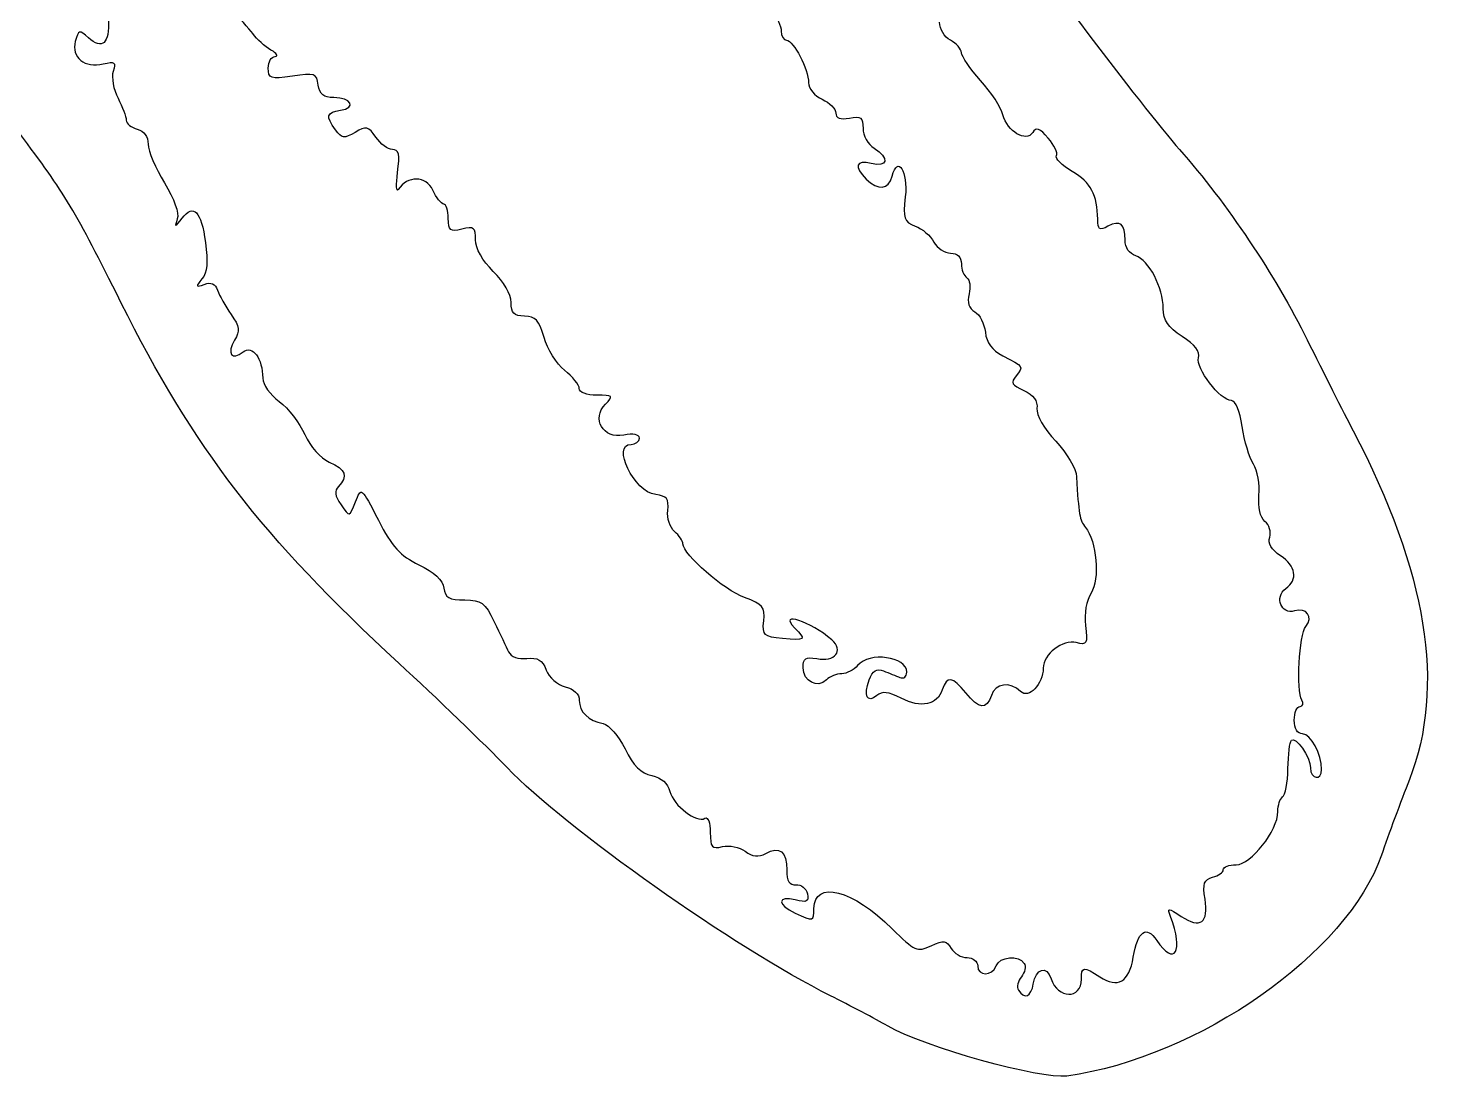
# Model space of a CAD drawing. Extents: x 129 to 1460, y 161 to 617.
# Drawn here: x 1371.13 to 1379.88, y 549.96 to 556.45 of the extents above; entities that cross this region are included whole.
import ezdxf

# ---------------------------------------------------------------- set-up
doc = ezdxf.new("R2010")
doc.units = 0
doc.layers.add('Layer_1', color=7, linetype='CONTINUOUS')

msp = doc.modelspace()

# ---------------------------------------------------------------- linework, layer by layer
at = {"layer": 'Layer_1', "color": 5}
for points in [[(1377.078352, 557.150812), (1377.191315, 557.030376), (1377.454164, 556.70444), (1377.66246, 556.42651)], [(1372.514017, 556.416648), (1372.489357, 556.451142), (1372.430375, 556.515345), (1372.382946, 556.559324)], [(1375.718645, 556.552068), (1375.750247, 556.517146), (1375.776104, 556.463239), (1375.776104, 556.432274)], [(1371.499825, 556.390867), (1371.442804, 556.44247), (1371.437517, 556.441047), (1371.418252, 556.368901)], [(1371.622525, 556.502048), (1371.630723, 556.355886), (1371.584629, 556.31412), (1371.499825, 556.390867)], [(1375.776104, 556.432274), (1375.776104, 556.401307), (1375.790875, 556.375971), (1375.808928, 556.375971)], [(1376.820448, 556.375972), (1376.783391, 556.395805), (1376.753071, 556.445803), (1376.753071, 556.487079)], [(1377.66246, 556.42651), (1377.870756, 556.14858), (1378.128115, 555.822643), (1378.234368, 555.702207)], [(1371.418252, 556.368901), (1371.392032, 556.270707), (1371.478132, 556.201348), (1371.59106, 556.229691)], [(1372.62623, 556.315443), (1372.589173, 556.336613), (1372.538676, 556.382155), (1372.514017, 556.416648)], [(1375.808928, 556.375971), (1375.851452, 556.375971), (1375.944547, 556.195829), (1375.944547, 556.113544)], [(1376.888607, 556.298987), (1376.88818, 556.321497), (1376.857506, 556.35614), (1376.820448, 556.375972)], [(1372.609386, 556.203703), (1372.609386, 556.242864), (1372.628336, 556.275365), (1372.651496, 556.275929)], [(1372.651496, 556.275929), (1372.674657, 556.27649), (1372.663287, 556.294274), (1372.62623, 556.315443)], [(1377.006923, 556.127553), (1376.942279, 556.199334), (1376.889037, 556.276479), (1376.888607, 556.298987)], [(1371.59106, 556.229691), (1371.66185, 556.247458), (1371.670548, 556.24091), (1371.652341, 556.183537)], [(1371.652341, 556.183537), (1371.64067, 556.146764), (1371.654059, 556.072691), (1371.682095, 556.018929)], [(1372.75842, 556.154849), (1372.622126, 556.134411), (1372.609386, 556.138586), (1372.609386, 556.203703)], [(1372.918441, 556.09972), (1372.908289, 556.171278), (1372.896066, 556.175491), (1372.75842, 556.154849)], [(1373.013648, 556.022241), (1372.951409, 556.022241), (1372.926558, 556.042464), (1372.918441, 556.09972)], [(1375.944547, 556.113544), (1375.944547, 556.07835), (1375.982195, 556.032747), (1376.028768, 556.011527)], [(1377.14477, 555.916112), (1377.133598, 555.960626), (1377.071567, 556.055775), (1377.006923, 556.127553)], [(1371.682095, 556.018929), (1371.710132, 555.965168), (1371.733164, 555.904), (1371.733278, 555.883001)], [(1373.055758, 555.944098), (1373.155919, 555.958324), (1373.121473, 556.022241), (1373.013648, 556.022241)], [(1376.028768, 556.011527), (1376.07509, 555.990422), (1376.112989, 555.952191), (1376.112989, 555.92657)], [(1373.024543, 555.822548), (1372.962301, 555.907669), (1372.968473, 555.931702), (1373.055758, 555.944098)], [(1376.112989, 555.92657), (1376.112989, 555.895047), (1376.140218, 555.885192), (1376.19721, 555.896087)], [(1376.19721, 555.896087), (1376.267933, 555.909607), (1376.281432, 555.899354), (1376.281432, 555.832141)], [(1377.328163, 555.807131), (1377.288596, 555.743109), (1377.170591, 555.813229), (1377.14477, 555.916112)], [(1371.733278, 555.883001), (1371.733379, 555.862001), (1371.763806, 555.83689), (1371.800863, 555.827199)], [(1371.800863, 555.827199), (1371.842865, 555.816217), (1371.86824, 555.781248), (1371.86824, 555.734353)], [(1373.145671, 555.807687), (1373.078386, 555.767154), (1373.063733, 555.768952), (1373.024543, 555.822548)], [(1373.273639, 555.777999), (1373.227352, 555.846226), (1373.214569, 555.849192), (1373.145671, 555.807687)], [(1376.281432, 555.832141), (1376.281432, 555.788117), (1376.311751, 555.733162), (1376.348809, 555.710019)], [(1377.424245, 555.772572), (1377.371305, 555.833614), (1377.349399, 555.841492), (1377.328163, 555.807131)], [(1371.700038, 554.758929), (1371.418615, 555.323821), (1371.355052, 555.429704), (1371.073103, 555.803273)], [(1371.86824, 555.734353), (1371.86824, 555.692979), (1371.913373, 555.585776), (1371.968534, 555.496127)], [(1373.375921, 555.7022), (1373.347949, 555.7022), (1373.301921, 555.73631), (1373.273639, 555.777999)], [(1377.474703, 555.664193), (1377.484667, 555.680314), (1377.461961, 555.729086), (1377.424245, 555.772572)], [(1373.407812, 555.560775), (1373.422838, 555.672807), (1373.416212, 555.7022), (1373.375921, 555.7022)], [(1376.331964, 555.61497), (1376.236231, 555.638997), (1376.222621, 555.597382), (1376.300682, 555.519321)], [(1376.348809, 555.710019), (1376.445175, 555.649838), (1376.434438, 555.589251), (1376.331964, 555.61497)], [(1376.460522, 555.537149), (1376.495298, 555.670132), (1376.55983, 555.568582), (1376.54186, 555.409151)], [(1377.572851, 555.566282), (1377.508906, 555.604011), (1377.464739, 555.648071), (1377.474703, 555.664193)], [(1378.234368, 555.702207), (1378.527368, 555.370098), (1378.82639, 554.92471), (1379.023268, 554.527157)], [(1373.411799, 555.455169), (1373.399172, 555.435468), (1373.397379, 555.482992), (1373.407812, 555.560775)], [(1377.729578, 555.27149), (1377.728679, 555.421473), (1377.687728, 555.498503), (1377.572851, 555.566282)], [(1371.968534, 555.496127), (1372.029384, 555.397233), (1372.060725, 555.309646), (1372.048223, 555.273426)], [(1373.625175, 555.451722), (1373.584866, 555.54019), (1373.4675, 555.542087), (1373.411799, 555.455169)], [(1376.300682, 555.519321), (1376.374024, 555.445979), (1376.438563, 555.453177), (1376.460522, 555.537149)], [(1373.692825, 555.365317), (1373.677271, 555.365317), (1373.646829, 555.404199), (1373.625175, 555.451722)], [(1376.54186, 555.409151), (1376.526853, 555.276011), (1376.533583, 555.256375), (1376.603302, 555.229867)], [(1372.077572, 555.277828), (1372.14938, 555.369971), (1372.195443, 555.322373), (1372.222111, 555.128471)], [(1373.721106, 555.277443), (1373.721106, 555.325774), (1373.70838, 555.365317), (1373.692825, 555.365317)], [(1372.048223, 555.273426), (1372.030149, 555.221059), (1372.033755, 555.221599), (1372.077572, 555.277828)], [(1373.805327, 555.210708), (1373.731613, 555.192207), (1373.721106, 555.200534), (1373.721106, 555.277443)], [(1373.889548, 555.144392), (1373.889548, 555.220855), (1373.878959, 555.229189), (1373.805327, 555.210708)], [(1376.603302, 555.229867), (1376.646364, 555.213495), (1376.698212, 555.169054), (1376.718519, 555.13111)], [(1377.792985, 555.228193), (1377.740085, 555.199882), (1377.729964, 555.206793), (1377.729578, 555.27149)], [(1377.89848, 555.142998), (1377.89848, 555.244894), (1377.86887, 555.268806), (1377.792985, 555.228193)], [(1372.222111, 555.128471), (1372.238784, 555.007244), (1372.232498, 554.943188), (1372.200001, 554.903225)], [(1373.998926, 554.950042), (1373.931089, 555.01634), (1373.889548, 555.090152), (1373.889548, 555.144392)], [(1376.718519, 555.13111), (1376.738826, 555.093165), (1376.785227, 555.06212), (1376.821633, 555.06212)], [(1377.964271, 555.04578), (1377.924509, 555.058401), (1377.89848, 555.096862), (1377.89848, 555.142998)], [(1376.821633, 555.06212), (1376.864695, 555.06212), (1376.887825, 555.039271), (1376.887825, 554.996732)], [(1378.134299, 554.720371), (1378.134299, 554.84931), (1378.045036, 555.020146), (1377.964271, 555.04578)], [(1374.108414, 554.758924), (1374.108346, 554.809415), (1374.064498, 554.885956), (1373.998926, 554.950042)], [(1376.887825, 554.996732), (1376.887825, 554.960768), (1376.90304, 554.921939), (1376.921637, 554.910446)], [(1372.200001, 554.903225), (1372.160429, 554.85456), (1372.162334, 554.850285), (1372.214822, 554.869965)], [(1372.214822, 554.869965), (1372.255454, 554.8852), (1372.281901, 554.873548), (1372.296103, 554.834161)], [(1376.921637, 554.910446), (1376.940233, 554.898952), (1376.946538, 554.854045), (1376.935647, 554.810652)], [(1372.296103, 554.834161), (1372.307682, 554.802049), (1372.345558, 554.734761), (1372.380274, 554.684635)], [(1376.935647, 554.810652), (1376.922263, 554.757327), (1376.933673, 554.721778), (1376.970853, 554.700972)], [(1373.415825, 552.533333), (1372.574611, 553.306771), (1372.147447, 553.860858), (1371.700038, 554.758929)], [(1372.380274, 554.684635), (1372.432948, 554.608575), (1372.436432, 554.58235), (1372.401332, 554.526146)], [(1374.191853, 554.674033), (1374.125635, 554.674595), (1374.108501, 554.691998), (1374.108414, 554.758924)], [(1374.311789, 554.542892), (1374.28201, 554.649031), (1374.259642, 554.673489), (1374.191853, 554.674033)], [(1376.970853, 554.700972), (1377.001107, 554.684041), (1377.030429, 554.627339), (1377.036012, 554.574968)], [(1378.251458, 554.548682), (1378.163119, 554.606069), (1378.134299, 554.648302), (1378.134299, 554.720371)], [(1372.401332, 554.526146), (1372.350647, 554.444985), (1372.386173, 554.396298), (1372.454625, 554.453109)], [(1372.454625, 554.453109), (1372.510839, 554.499763), (1372.575698, 554.412661), (1372.575698, 554.290516)], [(1374.439013, 554.340166), (1374.389174, 554.379906), (1374.331923, 554.471133), (1374.311789, 554.542892)], [(1377.036012, 554.574968), (1377.042983, 554.509588), (1377.076781, 554.464034), (1377.143859, 554.429604)], [(1378.351471, 554.417454), (1378.36286, 554.45407), (1378.329286, 554.498122), (1378.251458, 554.548682)], [(1379.023268, 554.527157), (1379.120716, 554.33038), (1379.248109, 554.078422), (1379.306362, 553.96725)], [(1377.143859, 554.429604), (1377.274664, 554.362466), (1377.27398, 554.363496), (1377.226082, 554.305783)], [(1378.554575, 554.152532), (1378.487442, 554.152532), (1378.332094, 554.355161), (1378.351471, 554.417454)], [(1374.52963, 554.227064), (1374.52963, 554.249529), (1374.488852, 554.300424), (1374.439013, 554.340166)], [(1372.575698, 554.290516), (1372.575698, 554.252794), (1372.621416, 554.188131), (1372.677295, 554.146818)], [(1377.226082, 554.305783), (1377.191181, 554.26373), (1377.199106, 554.248469), (1377.273421, 554.214609)], [(1374.637914, 554.186219), (1374.575535, 554.186219), (1374.52963, 554.203535), (1374.52963, 554.227064)], [(1374.691202, 554.131224), (1374.742072, 554.182092), (1374.738073, 554.186219), (1374.637914, 554.186219)], [(1377.273421, 554.214609), (1377.333607, 554.187185), (1377.360131, 554.151254), (1377.354861, 554.104281)], [(1378.621583, 553.992512), (1378.607503, 554.089229), (1378.580995, 554.152532), (1378.554575, 554.152532)], [(1372.677295, 554.146818), (1372.733173, 554.105506), (1372.804321, 554.014068), (1372.835402, 553.943622)], [(1374.803742, 553.93953), (1374.677311, 553.914244), (1374.602187, 554.042208), (1374.691202, 554.131224)], [(1377.354861, 554.104281), (1377.350219, 554.062913), (1377.397454, 553.98064), (1377.471164, 553.901707)], [(1378.690663, 553.761115), (1378.665481, 553.800373), (1378.634395, 553.9045), (1378.621583, 553.992512)], [(1372.835402, 553.943622), (1372.868946, 553.867592), (1372.930341, 553.798528), (1372.986469, 553.773683)], [(1374.900203, 553.920922), (1374.900203, 553.944664), (1374.864169, 553.951615), (1374.803742, 553.93953)], [(1374.849671, 553.883023), (1374.877464, 553.883023), (1374.900203, 553.900078), (1374.900203, 553.920922)], [(1377.471164, 553.901707), (1377.540804, 553.82713), (1377.59719, 553.731017), (1377.599627, 553.682731)], [(1379.306362, 553.96725), (1379.763588, 553.094671), (1379.877442, 552.388324), (1379.653286, 551.814946)], [(1375.001055, 553.57285), (1374.868708, 553.588317), (1374.724873, 553.883023), (1374.849671, 553.883023)], [(1372.986469, 553.773683), (1373.087221, 553.729086), (1373.104296, 553.683955), (1373.043438, 553.623098)], [(1378.725195, 553.568653), (1378.731384, 553.635252), (1378.715845, 553.721859), (1378.690663, 553.761115)], [(1377.599627, 553.682731), (1377.611225, 553.452967), (1377.617923, 553.414756), (1377.654279, 553.37095)], [(1373.043438, 553.623098), (1373.015781, 553.595441), (1373.019886, 553.565474), (1373.058976, 553.509666)], [(1373.147652, 553.527325), (1373.183202, 553.620831), (1373.183202, 553.620831), (1373.289139, 553.415423)], [(1375.075381, 553.475864), (1375.083643, 553.547064), (1375.070062, 553.564786), (1375.001055, 553.57285)], [(1378.761766, 553.407875), (1378.731982, 553.432593), (1378.718186, 553.493245), (1378.725195, 553.568653)], [(1373.058976, 553.509666), (1373.1121, 553.433819), (1373.1121, 553.433819), (1373.147652, 553.527325)], [(1375.117492, 553.345407), (1375.088445, 553.369514), (1375.069758, 553.427406), (1375.075381, 553.475864)], [(1373.289139, 553.415423), (1373.374122, 553.250645), (1373.423576, 553.196219), (1373.539166, 553.140263)], [(1377.654279, 553.37095), (1377.723367, 553.287705), (1377.743766, 553.050037), (1377.689075, 552.96554)], [(1378.791124, 553.310003), (1378.80128, 553.342003), (1378.788069, 553.386046), (1378.761766, 553.407875)], [(1375.169711, 553.268541), (1375.169711, 553.286981), (1375.146213, 553.32157), (1375.117492, 553.345407)], [(1378.857741, 553.196072), (1378.801992, 553.2326), (1378.779025, 553.27188), (1378.791124, 553.310003)], [(1375.549898, 552.937496), (1375.423585, 552.982897), (1375.169711, 553.203956), (1375.169711, 553.268541)], [(1378.890457, 552.993104), (1378.967677, 553.04957), (1378.954256, 553.132833), (1378.857741, 553.196072)], [(1373.539166, 553.140263), (1373.63384, 553.094431), (1373.686858, 553.045201), (1373.693759, 552.996709)], [(1373.693759, 552.996709), (1373.702282, 552.93685), (1373.726502, 552.922908), (1373.821984, 552.922908)], [(1375.667808, 552.794349), (1375.676239, 552.879698), (1375.661744, 552.897295), (1375.549898, 552.937496)], [(1377.689075, 552.96554), (1377.659062, 552.91917), (1377.645526, 552.840516), (1377.654588, 552.76514)], [(1378.943978, 552.855892), (1378.862499, 552.830031), (1378.819211, 552.941008), (1378.890457, 552.993104)], [(1373.821984, 552.922908), (1373.926099, 552.922908), (1373.947174, 552.907332), (1374.004315, 552.788154)], [(1376.087604, 552.677638), (1375.958756, 552.790022), (1375.753427, 552.856545), (1375.857919, 552.752052)], [(1379.014162, 552.759233), (1379.062789, 552.817824), (1379.018073, 552.879408), (1378.943978, 552.855892)], [(1374.004315, 552.788154), (1374.03985, 552.714039), (1374.079882, 552.63066), (1374.093275, 552.602867)], [(1375.784526, 552.685248), (1375.667726, 552.696151), (1375.65892, 552.704379), (1375.667808, 552.794349)], [(1375.857919, 552.752052), (1375.932555, 552.677416), (1375.926594, 552.67199), (1375.784526, 552.685248)], [(1377.654588, 552.76514), (1377.668185, 552.652034), (1377.663148, 552.642729), (1377.597597, 552.659871)], [(1378.990308, 552.304597), (1378.954863, 552.361948), (1378.973113, 552.709772), (1379.014162, 552.759233)], [(1375.994866, 552.560967), (1376.108733, 552.5392), (1376.165068, 552.610074), (1376.087604, 552.677638)], [(1377.597597, 552.659871), (1377.514699, 552.68155), (1377.393152, 552.588293), (1377.393152, 552.503012)], [(1374.093275, 552.602867), (1374.107897, 552.572526), (1374.152958, 552.55623), (1374.206049, 552.562084)], [(1375.910858, 552.504665), (1375.910858, 552.563636), (1375.926404, 552.574054), (1375.994866, 552.560967)], [(1376.55094, 552.477742), (1376.55094, 552.574289), (1376.319803, 552.605465), (1376.247743, 552.518639)], [(1374.083656, 551.889049), (1373.946811, 552.031511), (1373.646287, 552.321439), (1373.415825, 552.533333)], [(1374.206049, 552.562084), (1374.273329, 552.569506), (1374.301859, 552.552404), (1374.325372, 552.490553)], [(1374.325372, 552.490553), (1374.34255, 552.445374), (1374.394773, 552.399612), (1374.442953, 552.387519)], [(1376.054614, 552.429945), (1375.999182, 552.374513), (1375.910858, 552.420422), (1375.910858, 552.504665)], [(1376.247743, 552.518639), (1376.224677, 552.490846), (1376.180373, 552.468106), (1376.149291, 552.468106)], [(1376.319292, 552.429517), (1376.341123, 552.487332), (1376.365167, 552.502439), (1376.40798, 552.48524)], [(1377.393152, 552.503012), (1377.393152, 552.403672), (1377.303022, 552.310196), (1377.253928, 552.358619)], [(1376.149291, 552.468106), (1376.118208, 552.468106), (1376.075603, 552.450934), (1376.054614, 552.429945)], [(1376.366232, 552.333833), (1376.305862, 552.28373), (1376.282346, 552.331666), (1376.319292, 552.429517)], [(1376.40798, 552.48524), (1376.440286, 552.472261), (1376.485668, 552.453895), (1376.508829, 552.444427)], [(1376.508829, 552.444427), (1376.53199, 552.43496), (1376.55094, 552.449951), (1376.55094, 552.477742)], [(1376.915494, 552.350196), (1376.835804, 552.451507), (1376.798249, 552.456314), (1376.770462, 552.368764)], [(1377.253928, 552.358619), (1377.189552, 552.422115), (1377.097187, 552.409209), (1377.073111, 552.333352)], [(1374.442953, 552.387519), (1374.497168, 552.373911), (1374.529631, 552.342314), (1374.529631, 552.303154)], [(1376.516515, 552.316889), (1376.438092, 552.357443), (1376.399873, 552.361752), (1376.366232, 552.333833)], [(1376.770462, 552.368764), (1376.740648, 552.274827), (1376.638287, 552.253918), (1376.516515, 552.316889)], [(1377.073111, 552.333352), (1377.044504, 552.243218), (1376.995527, 552.248452), (1376.915494, 552.350196)], [(1374.529631, 552.303154), (1374.529631, 552.231607), (1374.585254, 552.177622), (1374.677005, 552.160119)], [(1378.942823, 552.181755), (1378.942823, 552.228077), (1378.958878, 552.265976), (1378.9785, 552.265976)], [(1378.9785, 552.265976), (1378.998122, 552.265976), (1379.003436, 552.283356), (1378.990308, 552.304597)], [(1374.677005, 552.160119), (1374.711739, 552.153494), (1374.772378, 552.083148), (1374.811759, 552.003796)], [(1378.99419, 552.097534), (1378.961858, 552.097534), (1378.942823, 552.128743), (1378.942823, 552.181755)], [(1378.903709, 551.88237), (1378.905441, 551.968573), (1378.915105, 552.047353), (1378.925187, 552.057436)], [(1378.925187, 552.057436), (1378.952324, 552.084572), (1379.041577, 551.955235), (1379.042818, 551.886977)], [(1379.111266, 551.876366), (1379.111266, 551.971615), (1379.04461, 552.097534), (1378.99419, 552.097534)], [(1374.811759, 552.003796), (1374.863117, 551.900309), (1374.909675, 551.853854), (1374.97644, 551.839477)], [(1376.079301, 550.481483), (1375.491381, 550.775075), (1374.444309, 551.513594), (1374.083656, 551.889049)], [(1378.871161, 551.707465), (1378.887332, 551.717459), (1378.901979, 551.796167), (1378.903709, 551.88237)], [(1379.042818, 551.886977), (1379.044094, 551.816766), (1379.111266, 551.806349), (1379.111266, 551.876366)], [(1374.97644, 551.839477), (1375.036479, 551.826549), (1375.076483, 551.791693), (1375.089135, 551.741285)], [(1379.653286, 551.814946), (1379.601772, 551.683178), (1379.52411, 551.472896), (1379.480702, 551.347654)], [(1375.089135, 551.741285), (1375.110972, 551.654279), (1375.254556, 551.544522), (1375.305418, 551.575956)], [(1378.841758, 551.617292), (1378.841758, 551.656892), (1378.854989, 551.69747), (1378.871161, 551.707465)], [(1378.584513, 551.289007), (1378.676164, 551.289007), (1378.841758, 551.50033), (1378.841758, 551.617292)], [(1375.305418, 551.575956), (1375.323976, 551.587426), (1375.338155, 551.549973), (1375.338155, 551.489482)], [(1375.338155, 551.489482), (1375.338155, 551.395798), (1375.347404, 551.385036), (1375.413954, 551.401293)], [(1375.413954, 551.401293), (1375.455643, 551.411478), (1375.518377, 551.398541), (1375.553361, 551.372561)], [(1375.553361, 551.372561), (1375.599285, 551.338451), (1375.634603, 551.334751), (1375.68039, 551.359256)], [(1375.68039, 551.359256), (1375.766507, 551.405344), (1375.809793, 551.371167), (1375.809793, 551.257082)], [(1379.480702, 551.347654), (1379.27129, 550.743444), (1378.351177, 550.098153), (1377.539378, 549.986171)], [(1378.504873, 551.259247), (1378.504873, 551.275616), (1378.540711, 551.289007), (1378.584513, 551.289007)], [(1375.809793, 551.257082), (1375.809793, 551.187737), (1375.825514, 551.163024), (1375.867458, 551.166427)], [(1375.978236, 551.018867), (1375.978236, 551.197814), (1376.220155, 551.13575), (1376.460856, 550.89505)], [(1378.392217, 551.077881), (1378.376485, 551.174823), (1378.384573, 551.198039), (1378.439037, 551.212281)], [(1378.439037, 551.212281), (1378.475247, 551.221736), (1378.504873, 551.24288), (1378.504873, 551.259247)], [(1375.863052, 551.072367), (1375.750958, 551.1005), (1375.750138, 551.042154), (1375.861913, 550.991227)], [(1375.93756, 551.110825), (1375.947795, 551.061225), (1375.934592, 551.054411), (1375.863052, 551.072367)], [(1375.867458, 551.166427), (1375.899173, 551.168998), (1375.930719, 551.14398), (1375.93756, 551.110825)], [(1375.861913, 550.991227), (1375.974535, 550.939912), (1375.978236, 550.940791), (1375.978236, 551.018867)], [(1378.179763, 550.970041), (1378.158798, 551.024673), (1378.162459, 551.024686), (1378.245515, 550.970265)], [(1378.245515, 550.970265), (1378.363262, 550.893114), (1378.415931, 550.93175), (1378.392217, 551.077881)], [(1377.949429, 550.718776), (1377.976885, 550.881287), (1378.029922, 550.91958), (1378.093963, 550.82313)], [(1378.093963, 550.82313), (1378.204643, 550.656437), (1378.262252, 550.755078), (1378.179763, 550.970041)], [(1376.460856, 550.89505), (1376.600206, 550.755699), (1376.614154, 550.749547), (1376.701011, 550.789122)], [(1376.701011, 550.789122), (1376.780405, 550.825296), (1376.797692, 550.823155), (1376.825355, 550.773724)], [(1376.825355, 550.773724), (1376.843026, 550.742147), (1376.887051, 550.716311), (1376.923188, 550.716311)], [(1376.923188, 550.716311), (1376.959324, 550.716311), (1376.988891, 550.693572), (1376.988891, 550.665779)], [(1376.988891, 550.665779), (1376.988891, 550.600152), (1377.076956, 550.600152), (1377.102139, 550.665779)], [(1377.102139, 550.665779), (1377.124262, 550.723431), (1377.243513, 550.733963), (1377.276155, 550.681147)], [(1377.276155, 550.681147), (1377.288108, 550.661807), (1377.280118, 550.624571), (1377.258399, 550.598402)], [(1377.331855, 550.553652), (1377.345996, 550.64976), (1377.415465, 550.670471), (1377.442109, 550.586524)], [(1377.628972, 550.583548), (1377.628972, 550.662359), (1377.642081, 550.663974), (1377.74332, 550.59764)], [(1377.74332, 550.59764), (1377.854154, 550.525019), (1377.923588, 550.565828), (1377.949429, 550.718776)], [(1377.258399, 550.598402), (1377.23668, 550.572232), (1377.228689, 550.534996), (1377.240642, 550.515656)], [(1377.442109, 550.586524), (1377.482246, 550.460064), (1377.628972, 550.457725), (1377.628972, 550.583548)], [(1376.433031, 550.294775), (1376.358916, 550.337323), (1376.199738, 550.421342), (1376.079301, 550.481483)], [(1377.240642, 550.515656), (1377.276552, 550.457552), (1377.320402, 550.475819), (1377.331855, 550.553652)], [(1377.539378, 549.986171), (1377.377309, 549.963815), (1376.661958, 550.163354), (1376.433031, 550.294775)]]:
    msp.add_open_spline(points, degree=3, dxfattribs=at)

doc.saveas('drawing.dxf')
